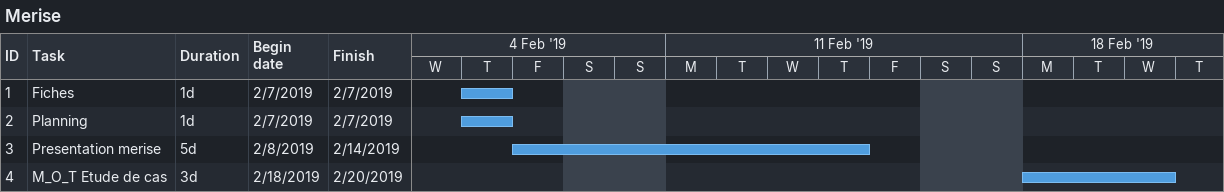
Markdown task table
Merise

| ID | Task | Duration | Start | Finish |
|---|---|---|---|---|
| 1 | Fiches | 1d | 2019-02-07 | 2019-02-07 |
| 2 | Planning | 1d | 2019-02-07 | 2019-02-07 |
| 3 | Presentation merise | 5d | 2019-02-08 | 2019-02-14 |
| 4 | M_O_T Etude de cas | 3d | 2019-02-18 | 2019-02-20 |
